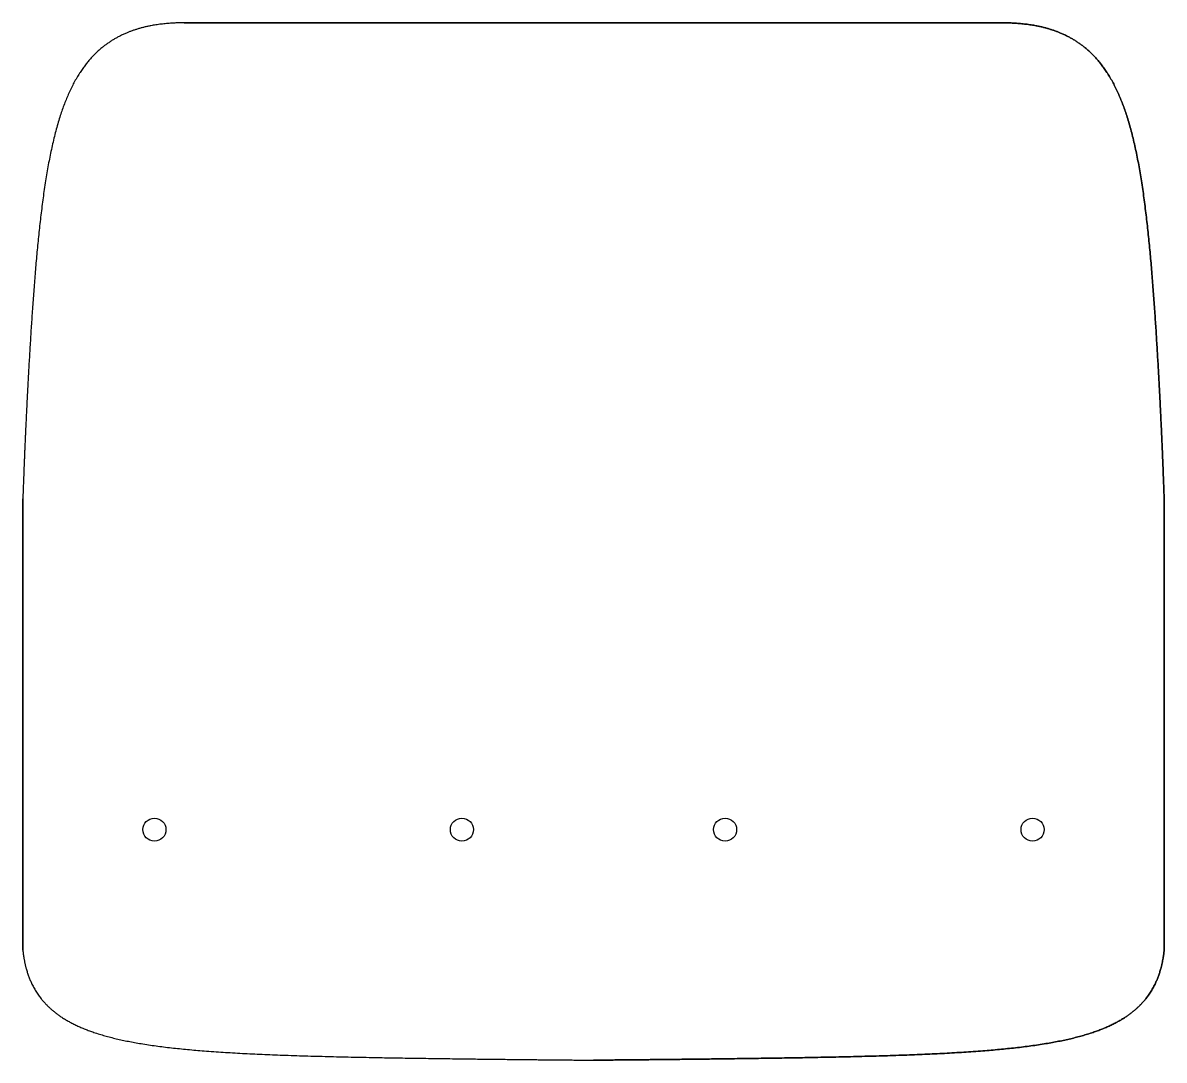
# Model space of a CAD drawing. Header units: millimetres. Extents: x -297 to 0, y 0 to 270.
import ezdxf

# ---------------------------------------------------------------- set-up
doc = ezdxf.new("R2010")
doc.units = ezdxf.units.MM
doc.layers.get('0').update_dxf_attribs({"linetype": 'CONTINUOUS'})

msp = doc.modelspace()

# ---------------------------------------------------------------- linework, layer by layer
for p, q in [((-42, 270), (-255, 270)), ((-255, 270), (-42, 270)), ((-297, 146.14), (-297, 28.64)), ((-297, 28.64), (-297, 146.14)), ((0, 28.64), (0, 146.14)), ((0, 146.14), (0, 28.64))]:
    msp.add_line(p, q)
for centre in [(-262.75, 60), (-262.75, 60), (-182.75, 60), (-182.75, 60), (-114.25, 60), (-114.25, 60), (-34.25, 60), (-34.25, 60)]:
    msp.add_circle(centre, 3)
for points in [[(-255, 270), (-258.09, 270), (-263.87, 269.59), (-271.34, 267.74), (-279.01, 262.83), (-285.44, 252.89), (-289.5, 239.67), (-292.02, 224.16), (-293.66, 207.88), (-294.83, 191.58), (-295.74, 175.73), (-296.33, 163.56), (-296.69, 154.73), (-296.9, 148.98), (-297, 146.14)], [(-255, 270), (-258.09, 270), (-263.87, 269.59), (-271.34, 267.74), (-279.01, 262.83), (-285.44, 252.89), (-289.5, 239.67), (-292.02, 224.16), (-293.66, 207.88), (-294.83, 191.58), (-295.74, 175.73), (-296.33, 163.56), (-296.69, 154.73), (-296.9, 148.98), (-297, 146.14)], [(0, 146.14), (-0.1, 148.98), (-0.31, 154.73), (-0.67, 163.56), (-1.26, 175.73), (-2.17, 191.58), (-3.34, 207.88), (-4.98, 224.16), (-7.5, 239.67), (-11.56, 252.89), (-17.99, 262.83), (-25.66, 267.74), (-33.13, 269.59), (-38.91, 270), (-42, 270)], [(-42, 270), (-38.91, 270), (-33.13, 269.59), (-25.66, 267.74), (-17.99, 262.83), (-11.56, 252.89), (-7.5, 239.67), (-4.98, 224.16), (-3.34, 207.88), (-2.17, 191.58), (-1.26, 175.73), (-0.67, 163.56), (-0.31, 154.73), (-0.1, 148.98), (0, 146.14)], [(-297, 28.64), (-296.76, 26.25), (-295.89, 21.81), (-293.41, 16.19), (-287.84, 10.63), (-277.51, 6.24), (-264.31, 3.64), (-248.76, 2.14), (-231.3, 1.29), (-212.34, 0.79), (-192.15, 0.46), (-175.16, 0.25), (-161.99, 0.12), (-153.03, 0.04), (-148.5, 0)], [(-297, 28.64), (-296.76, 26.25), (-295.89, 21.81), (-293.41, 16.19), (-287.84, 10.63), (-277.51, 6.24), (-264.31, 3.64), (-248.76, 2.14), (-231.3, 1.29), (-212.34, 0.79), (-192.15, 0.46), (-175.16, 0.25), (-161.99, 0.12), (-153.03, 0.04), (-148.5, 0)], [(-148.5, 0), (-143.97, 0.04), (-135.01, 0.12), (-121.84, 0.25), (-104.85, 0.46), (-84.66, 0.79), (-65.7, 1.29), (-48.24, 2.14), (-32.69, 3.64), (-19.49, 6.24), (-9.16, 10.63), (-3.59, 16.19), (-1.11, 21.81), (-0.24, 26.25), (0, 28.64)], [(0, 28.64), (-0.24, 26.25), (-1.11, 21.81), (-3.59, 16.19), (-9.16, 10.63), (-19.49, 6.24), (-32.69, 3.64), (-48.24, 2.14), (-65.7, 1.29), (-84.66, 0.79), (-104.85, 0.46), (-121.84, 0.25), (-135.01, 0.12), (-143.97, 0.04), (-148.5, 0)]]:
    msp.add_open_spline(points, degree=5)

doc.saveas('drawing.dxf')
